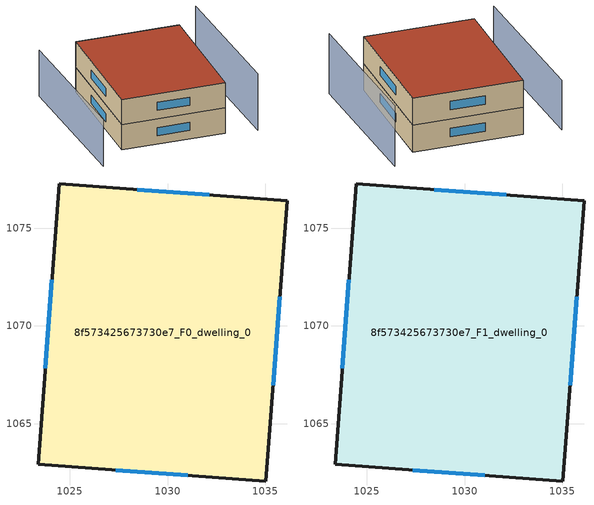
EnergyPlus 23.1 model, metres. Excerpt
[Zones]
8f573425673730e7_F0_dwelling_0
 floor ground (EU_floor_Construction): 1036.11,1076.4 1035.02,1062.04 1023.36,1062.92 1024.45,1077.29 z0
 wall outside (EU_wall_Construction): 1023.36,1062.92 1035.02,1062.04 1036.11,1076.4 1024.45,1077.29 1023.36,1062.92 z0:3
 window (EU_Window_Construction): 1027.36,1062.62 1031.03,1062.34 / 1024.08,1072.37 1023.74,1067.84 / 1032.12,1076.71 1028.44,1076.98 / 1035.4,1066.96 1035.74,1071.49 z1.03:1.97
8f573425673730e7_F1_dwelling_0
 floor to 8f573425673730e7_F0_dwelling_0 (EU_floor_Construction): 1036.11,1076.4 1035.02,1062.04 1023.36,1062.92 1024.45,1077.29 z3
 wall outside (EU_wall_Construction): 1023.36,1062.92 1035.02,1062.04 1036.11,1076.4 1024.45,1077.29 1023.36,1062.92 z3:6
 window (EU_Window_Construction): 1027.36,1062.62 1031.03,1062.34 / 1024.08,1072.37 1023.74,1067.84 / 1032.12,1076.71 1028.44,1076.98 / 1035.4,1066.96 1035.74,1071.49 z4.03:4.97
 roof outside (EU_roof_Construction): 1035.02,1062.04 1036.11,1076.4 1024.45,1077.29 1023.36,1062.92 z6
shading: 1038.45,1061.29 1038.96,1078.49 z0:6.7; 1020.53,1077.97 1020.06,1060.27 z0:5.5
[Building]
EU S2 Campaign: North Axis=0; Terrain=City; Solar Distribution=FullExterior
[Site:Location]
Cape.Town.Intl.AP: Latitude=-33.965; Longitude=18.602; Time Zone=2; Elevation=46
[SizingPeriod:WeatherFileDays]
AnnualSizingPeriod: Begin Month=1; Begin Day of Month=1; End Month=12; End Day of Month=31; Day of Week for Start Day=Monday; Use Weather File Daylight Saving Period=No; Use Weather File Rain and Snow Indicators=No
[MATERIAL]
EU_InternalMass_Material: Roughness=MediumRough; Thickness=0.1; Conductivity=1; Density=1800; Specific Heat=900; Thermal Absorptance=0.9; Solar Absorptance=0.7; Visible Absorptance=0.7
[MATERIAL:NOMASS] Roughness=MediumRough; Thermal Absorptance=0.9; Solar Absorptance=0.7; Visible Absorptance=0.7
Name | Thermal Resistance
EU_wall_NoMass | 0.493876
EU_roof_NoMass | 0.449382
EU_floor_NoMass | 1.25
[WINDOWMATERIAL:SIMPLEGLAZINGSYSTEM]
EU_Window_SimpleGlazing: UFactor=4.4; Solar Heat Gain Coefficient=0.85; Visible Transmittance=0.85
[CONSTRUCTION]
EU_wall_Construction: EU_wall_NoMass
EU_roof_Construction: EU_roof_NoMass
EU_floor_Construction: EU_floor_NoMass
EU_Window_Construction: EU_Window_SimpleGlazing
EU_InternalMass_Construction: EU_InternalMass_Material
[ZONE] Type=1; Multiplier=1; Ceiling Height=autocalculate; Volume=505.3; Floor Area=autocalculate; Part of Total Floor Area=Yes
8f573425673730e7_F0_dwelling_0; 8f573425673730e7_F1_dwelling_0
[INTERNALMASS] Construction=EU_InternalMass_Construction; Surface Area=168.433
Name | Zone or ZoneList
8f573425673730e7_F0_dwelling_0_EU_InternalMass | 8f573425673730e7_F0_dwelling_0
8f573425673730e7_F1_dwelling_0_EU_InternalMass | 8f573425673730e7_F1_dwelling_0
[OTHEREQUIPMENT] Fuel Type=Electricity; Design Level Calculation Method=Watts/Area; Power per Zone Floor Area=1; Fraction Latent=0; Fraction Radiant=0; Fraction Lost=0; Carbon Dioxide Generation Rate=0; EndUse Subcategory=EU_Step8_InternalGains
Name | Zone or ZoneList or Space or SpaceList | Schedule
EU_Step8_InternalGain_8f573425673730e7_F0_dwelling_0_f000 | 8f573425673730e7_F0_dwelling_0 | EU_Step8_GainSchedule_8f573425673730e7_F0_dwelling_0_f000
EU_Step8_InternalGain_8f573425673730e7_F1_dwelling_0_f000 | 8f573425673730e7_F1_dwelling_0 | EU_Step8_GainSchedule_8f573425673730e7_F1_dwelling_0_f000
[ZONEVENTILATION:DESIGNFLOWRATE] Schedule=EU_AlwaysOn; Design Flow Rate Calculation Method=AirChanges/Hour; Air Changes per Hour=0.64; Ventilation Type=Natural; Fan Pressure Rise=0; Fan Total Efficiency=1; Constant Term Coefficient=1; Temperature Term Coefficient=0; Velocity Term Coefficient=0; Velocity Squared Term Coefficient=0; Minimum Indoor Temperature=-100; Maximum Indoor Temperature=100; Delta Temperature=-100; Minimum Outdoor Temperature=-100; Maximum Outdoor Temperature=100; Maximum Wind Speed=40
Name | Zone or ZoneList or Space or SpaceList
EU_ConstantAir_8f573425673730e7_F0_dwelling_0 | 8f573425673730e7_F0_dwelling_0
EU_ConstantAir_8f573425673730e7_F1_dwelling_0 | 8f573425673730e7_F1_dwelling_0
[HVACTEMPLATE:THERMOSTAT] Constant Heating Setpoint=20; Constant Cooling Setpoint=50
EU_HeatOnly_8f573425673730e7_F0_dwelling_0; EU_HeatOnly_8f573425673730e7_F1_dwelling_0
[HVACTEMPLATE:ZONE:IDEALLOADSAIRSYSTEM] System Availability Schedule=EU_AlwaysOn; Maximum Heating Supply Air Temperature=50; Minimum Cooling Supply Air Temperature=13; Maximum Heating Supply Air Humidity Ratio=0.0156; Minimum Cooling Supply Air Humidity Ratio=0.0077; Heating Limit=NoLimit; Cooling Limit=NoLimit; Heating Availability Schedule=EU_AlwaysOn; Cooling Availability Schedule=EU_CoolingOff; Dehumidification Control Type=ConstantSensibleHeatRatio; Cooling Sensible Heat Ratio=0.7; Dehumidification Setpoint=60; Humidification Control Type=None; Humidification Setpoint=30; Outdoor Air Method=None; Outdoor Air Flow Rate per Person=0.00944; Outdoor Air Flow Rate per Zone Floor Area=0; Outdoor Air Flow Rate per Zone=0; Demand Controlled Ventilation Type=None; Outdoor Air Economizer Type=NoEconomizer; Heat Recovery Type=None; Sensible Heat Recovery Effectiveness=0.7; Latent Heat Recovery Effectiveness=0.65
Name | Template Thermostat
8f573425673730e7_F0_dwelling_0 | EU_HeatOnly_8f573425673730e7_F0_dwelling_0
8f573425673730e7_F1_dwelling_0 | EU_HeatOnly_8f573425673730e7_F1_dwelling_0
[SIZING:ZONE] Zone Cooling Design Supply Air Temperature Input Method=SupplyAirTemperature; Zone Cooling Design Supply Air Temperature=13; Zone Heating Design Supply Air Temperature Input Method=SupplyAirTemperature; Zone Heating Design Supply Air Temperature=50; Zone Cooling Design Supply Air Humidity Ratio=0.008; Zone Heating Design Supply Air Humidity Ratio=0.008; Cooling Design Air Flow Method=DesignDay; Cooling Design Air Flow Rate=0; Cooling Minimum Air Flow per Zone Floor Area=0.000762; Cooling Minimum Air Flow=0; Cooling Minimum Air Flow Fraction=0.2; Heating Design Air Flow Method=DesignDay; Heating Design Air Flow Rate=0; Heating Maximum Air Flow per Zone Floor Area=0.002032; Heating Maximum Air Flow=0.141576; Heating Maximum Air Flow Fraction=0.3; Account for Dedicated Outdoor Air System=No; Dedicated Outdoor Air System Control Strategy=NeutralSupplyAir; Dedicated Outdoor Air Low Setpoint Temperature for Design=autosize; Dedicated Outdoor Air High Setpoint Temperature for Design=autosize; Zone Load Sizing Method=Sensible Load Only No Latent Load; Zone Latent Cooling Design Supply Air Humidity Ratio Input Method=HumidityRatioDifference; Zone Cooling Design Supply Air Humidity Ratio Difference=0.005; Zone Latent Heating Design Supply Air Humidity Ratio Input Method=HumidityRatioDifference; Zone Humidification Design Supply Air Humidity Ratio Difference=0.005
8f573425673730e7_F0_dwelling_0; 8f573425673730e7_F1_dwelling_0
[SCHEDULE:CONSTANT]
Name | Hourly Value
EU_AlwaysOn | 1
EU_CoolingOff | 0
[SCHEDULE:FILE] Column Number=1; Rows to Skip at Top=0; Number of Hours of Data=8760; Column Separator=Comma; Interpolate to Timestep=No; Minutes per Item=60; Adjust Schedule for Daylight Savings=Yes
Name | File
EU_Step8_GainSchedule_8f573425673730e7_F0_dwelling_0_f000 | ../../schedules/8f573425673730e7/8f573425673730e7_F0_dwelling_0_f000_gain.csv
EU_Step8_GainSchedule_8f573425673730e7_F1_dwelling_0_f000 | ../../schedules/8f573425673730e7/8f573425673730e7_F1_dwelling_0_f000_gain.csv
